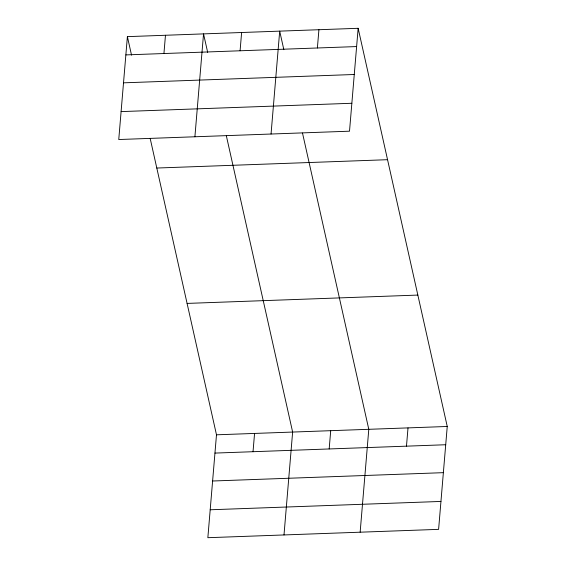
<?xml version="1.0" encoding="UTF-8"?>
<svg xmlns="http://www.w3.org/2000/svg" width="566" height="566" viewBox="0 0 566 566"><rect width="100%" height="100%" fill="white"/><g stroke="black" fill="none" stroke-linecap="round" stroke-linejoin="round"><path stroke-width="0.85" d="M127.392 36.641L118.754 139.526L349.512 131.192L358.151 28.3L127.392 36.641L131.538 55.171M163.935 53.529L165.47 35.262M194.902 136.774L203.541 33.889L207.687 52.419M240.083 50.777L241.618 32.51M150.202 138.557L216.488 434.808L207.849 537.7L438.608 529.359L447.246 426.474L358.151 28.3M271.05 134.022L279.696 31.137L283.842 49.667M253.03 451.703L254.566 433.436M317.385 47.99L318.92 29.715M283.998 534.948L292.636 432.056L226.35 135.805M329.179 448.951L330.714 430.684M360.146 532.196L368.791 429.311L302.499 133.052M406.48 446.157L408.015 427.889M125.857 54.909L356.615 46.568M123.515 82.834L354.274 74.493M121.103 111.601L351.854 103.267M156.796 168.038L387.554 159.697M187.091 303.411L417.842 295.077M216.488 434.808L447.246 426.474M214.96 453.083L445.711 444.742M212.611 481.008L443.369 472.667M210.198 509.775L440.949 501.441"/></g></svg>
